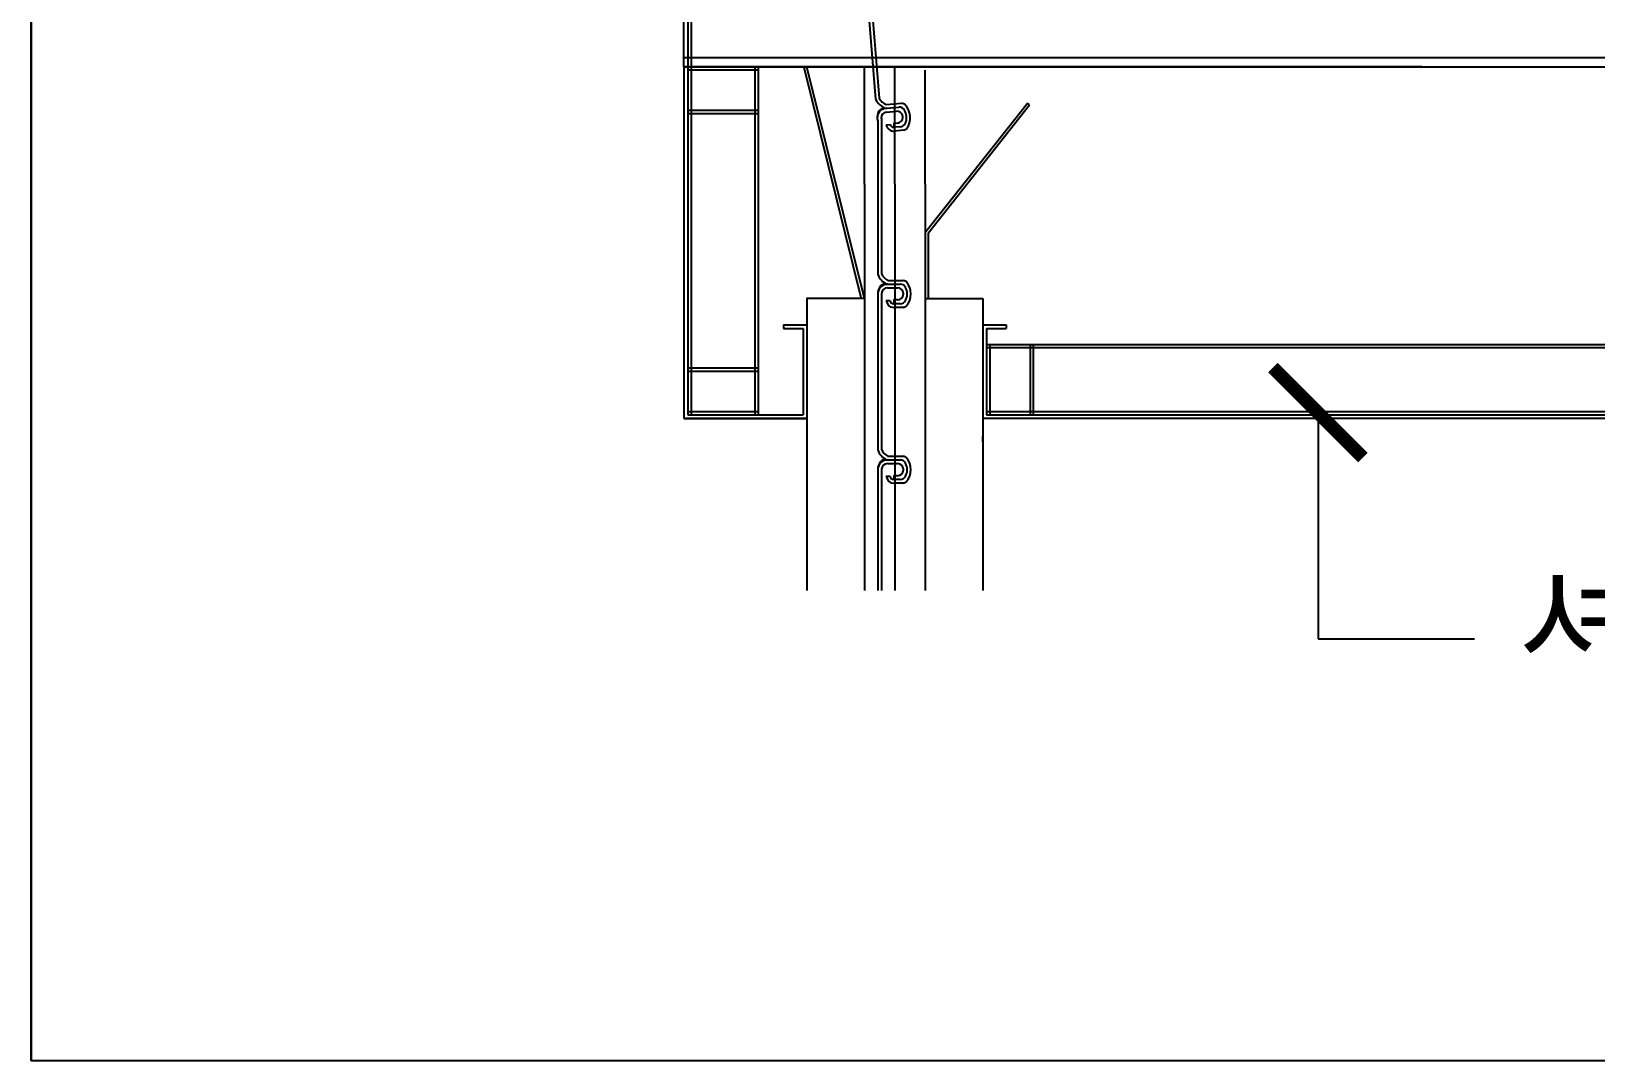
# Model space of a CAD drawing. Extents: x 4650 to 80882, y 2100 to 57300.
# Drawn here: x 4650 to 8997, y 2100 to 4959 of the extents above; entities that cross this region are included whole.
import ezdxf

# ---------------------------------------------------------------- set-up
doc = ezdxf.new("R2010")
doc.units = 0
doc.header["$LTSCALE"] = 200
doc.header["$MEASUREMENT"] = 0
doc.layers.get('0').update_dxf_attribs({"linetype": 'CONTINUOUS'})
for name, color, linetype in [('R', 1, 'CONTINUOUS'), ('SYM-LEAD', 6, 'CONTINUOUS'), ('TEX', 3, 'CONTINUOUS'), ('TEXT', 3, 'CONTINUOUS')]:
    doc.layers.add(name, color=color, linetype=linetype)
doc.styles.add('$0$스타일1', font='malgun.ttf')
doc.styles.add('스타일1', font='malgun.ttf')
doc.dimstyles.new('DIM-QD 1', dxfattribs={"dimtxt": 3, "dimasz": 1.5, "dimexe": 1, "dimexo": 0, "dimgap": 1, "dimtad": 1, "dimdec": 3, "dimdsep": 46, "dimlunit": 6, "dimtxsty": '$0$스타일1', "dimblk1": 'ARCHTICK', "dimblk2": 'ARCHTICK', "dimsah": 1, "dimcen": 0, "dimclrd": 256, "dimclre": 256, "dimclrt": 3, "dimazin": 2, "dimtfac": 1, "dimtdec": 3, "dimtix": 1, "dimtmove": 2, "dimatfit": 3, "dimldrblk": 'ARCHTICK', "dimfxl": 1, "dimtolj": 1, "dimtzin": 0, "dimarcsym": 0})

# ---------------------------------------------------------------- blocks, each defined once
blk = doc.blocks.new('_ARCHTICK')
at = {"color": 0, "linetype": 'ByBlock', "const_width": 0.15}
blk.add_lwpolyline([(-0.5, -0.5), (0.5, 0.5)], dxfattribs=at)

msp = doc.modelspace()

# ---------------------------------------------------------------- linework, layer by layer
msp.add_line((4650, 19499.99995700212), (4650, 2099.999999999884))
at = {"layer": 'R', "color": 1}
for p, q in [((6463.449039541185, 4860.269241260015), (6463.449039541185, 7724.352565461886)), ((6473.863888001069, 7704.824724610546), (6473.863888001069, 3894.292047378491)), ((6482.97688039206, 7704.824724610546), (6482.97688039206, 3894.292047378491)), ((6960.231683401391, 5197.333274677861), (6995.946938732639, 4770.687254567747)), ((6970.185661921278, 5203.273879434913), (7006.180760091171, 4773.284922582679)), ((6463.449039541185, 4886.306362392846), (10564.29561736248, 4886.306362392846)), ((6463.449039541185, 4860.269241260015), (10564.29561736248, 4860.269241260015)), ((8513.87232846208, 4860.269241260015), (6463.449039541185, 4860.269241260015)), ((6463.449039541185, 4860.269241260015), (6463.449039541185, 3883.877198924078)), ((6669.142296452075, 4851.156248870539), (6473.863888001069, 4851.156248870539)), ((6660.02930409275, 4860.269241260015), (6660.02930409275, 3894.292047378491)), ((6669.142296452075, 4860.269241260015), (6669.142296452075, 3894.292047378491)), ((6957.082108601928, 4215.272318401258), (6797.604741692543, 4858.389210285968)), ((6964.663621282205, 4217.152349375188), (6805.186254352331, 4860.269241260015)), ((6964.663621282205, 4534.805227155215), (6964.663621282205, 4860.269241260015)), ((7049.284264931455, 4534.805227155215), (7049.284264931455, 4860.269241260015)), ((7133.90490861237, 4534.805227155215), (7133.90490861237, 4851.156248870539)), ((8513.87232846208, 4860.269241260015), (7488.660684002563, 4860.269241260015)), ((8147.399848571047, 4860.269241260015), (8513.87232846208, 4860.269241260015)), ((6669.142296452075, 4739.196628007689), (6473.863888001069, 4739.196628007689)), ((7017.046228952706, 4744.571701638051), (7060.565631462261, 4748.214783959789)), ((7017.046228952706, 4744.571701638051), (7060.565631462261, 4748.214783959789)), ((7017.046228952706, 4744.571701638051), (7060.565631462261, 4748.214783959789)), ((7025.523719081655, 4755.732643111609), (7068.099777800962, 4759.296756538446)), ((7025.523719081655, 4755.732643111609), (7068.099777800962, 4759.296756538446)), ((7025.523719081655, 4755.732643111609), (7068.099777800962, 4759.296756538446)), ((7025.523719081655, 4755.732643111609), (7068.099777800962, 4759.296756538446)), ((7025.523719081655, 4755.732643111609), (7068.099777800962, 4759.296756538446)), ((7025.523719081655, 4755.732643111609), (7068.099777800962, 4759.296756538446)), ((7025.523719081655, 4755.732643111609), (7068.099777800962, 4759.296756538446)), ((7025.523719081655, 4755.732643111609), (7068.099777800962, 4759.296756538446)), ((7025.523719081655, 4755.732643111609), (7068.099777800962, 4759.296756538446)), ((7025.535759601742, 4745.282374522882), (7060.565631462261, 4748.214783959789)), ((7025.535759601742, 4745.282374522882), (7060.565631462261, 4748.214783959789)), ((7025.535759601742, 4745.282374522882), (7060.565631462261, 4748.214783959789)), ((7025.535759601742, 4745.282374522882), (7060.565631462261, 4748.214783959789)), ((7025.535759601742, 4745.282374522882), (7060.565631462261, 4748.214783959789)), ((7025.535759601742, 4745.282374522882), (7060.565631462261, 4748.214783959789)), ((7076.109704442322, 4756.499334370834), (7068.099777800962, 4759.296756538446)), ((7076.109704442322, 4756.499334370834), (7068.099777800962, 4759.296756538446)), ((7076.109704442322, 4756.499334370834), (7068.099777800962, 4759.296756538446)), ((7076.109704442322, 4756.499334370834), (7068.099777800962, 4759.296756538446)), ((7076.109704442322, 4756.499334370834), (7068.099777800962, 4759.296756538446)), ((7076.109704442322, 4756.499334370834), (7068.099777800962, 4759.296756538446)), ((7076.109704442322, 4756.499334370834), (7068.099777800962, 4759.296756538446)), ((7076.109704442322, 4756.499334370834), (7068.099777800962, 4759.296756538446)), ((7076.109704442322, 4756.499334370834), (7068.099777800962, 4759.296756538446)), ((7135.593238221481, 4403.392820882145), (7417.649262052029, 4759.450452321675)), ((7141.716044962406, 4398.542554041604), (7423.772068811581, 4754.600185480784)), ((7423.772068811581, 4754.600185480784), (7417.649262052029, 4759.450452321675)), ((6669.142296452075, 4730.083635617979), (6473.863888001069, 4730.083635617979)), ((7000.437638182193, 4717.348190910881), (7000.956947751343, 4710.838867791579)), ((7000.437638182193, 4717.348190910881), (7000.956947751343, 4710.838867791579)), ((7000.437638182193, 4717.348190910881), (7000.956947751343, 4710.838867791579)), ((7000.437638182193, 4717.348190910881), (7000.956947751343, 4710.838867791579)), ((7000.437638182193, 4717.348190910881), (7000.956947751343, 4710.838867791579)), ((7000.437638182193, 4717.348190910881), (7000.956947751343, 4710.838867791579)), ((7001.970706522465, 4712.849155491567), (7001.970706522465, 4284.710853145225)), ((7001.970706522465, 4712.849155491567), (7001.970706522465, 4284.710853145225)), ((7012.385554982349, 4717.938694271259), (7012.385554982349, 4286.445762573392)), ((7012.385554982349, 4717.938694271259), (7012.385554982349, 4286.445762573392)), ((7025.520247772336, 4699.712709484738), (7035.95003426075, 4700.585804441362)), ((7025.520247772336, 4699.712709484738), (7035.95003426075, 4700.585804441362)), ((7025.520247772336, 4699.712709484738), (7035.95003426075, 4700.585804441362)), ((7025.520247772336, 4699.712709484738), (7035.95003426075, 4700.585804441362)), ((7025.520247772336, 4699.712709484738), (7035.95003426075, 4700.585804441362)), ((7025.520247772336, 4699.712709484738), (7035.95003426075, 4700.585804441362)), ((7025.520247772336, 4699.712709484738), (7035.95003426075, 4700.585804441362)), ((7025.520247772336, 4699.712709484738), (7035.95003426075, 4700.585804441362)), ((7025.520247772336, 4699.712709484738), (7035.95003426075, 4700.585804441362)), ((7025.737306872383, 4734.847969848779), (7053.612164812163, 4737.181421048823)), ((7025.737306872383, 4734.847969848779), (7053.612164812163, 4737.181421048823)), ((7025.737306872383, 4734.847969848779), (7053.612164812163, 4737.181421048823)), ((7025.737306872383, 4734.847969848779), (7053.612164812163, 4737.181421048823)), ((7025.737306872383, 4734.847969848779), (7053.612164812163, 4737.181421048823)), ((7025.737306872383, 4734.847969848779), (7053.612164812163, 4737.181421048823)), ((7025.737306872383, 4734.847969848779), (7053.612164812163, 4737.181421048823)), ((7025.737306872383, 4734.847969848779), (7053.612164812163, 4737.181421048823)), ((7025.737306872383, 4734.847969848779), (7053.612164812163, 4737.181421048823)), ((7056.483462071046, 4703.767070045695), (7046.045478852466, 4702.827968455851)), ((7056.483462071046, 4703.767070045695), (7046.045478852466, 4702.827968455851)), ((7056.483462071046, 4703.767070045695), (7046.045478852466, 4702.827968455851)), ((7056.483462071046, 4703.767070045695), (7046.045478852466, 4702.827968455851)), ((7056.483462071046, 4703.767070045695), (7046.045478852466, 4702.827968455851)), ((7056.483462071046, 4703.767070045695), (7046.045478852466, 4702.827968455851)), ((7056.483462071046, 4703.767070045695), (7046.045478852466, 4702.827968455851)), ((7056.483462071046, 4703.767070045695), (7046.045478852466, 4702.827968455851)), ((7056.483462071046, 4703.767070045695), (7046.045478852466, 4702.827968455851)), ((7046.045478852466, 4702.827968455851), (7046.903424412012, 4692.579152947757)), ((7046.045478852466, 4702.827968455851), (7046.903424412012, 4692.579152947757)), ((7046.045478852466, 4702.827968455851), (7046.903424412012, 4692.579152947757)), ((7046.045478852466, 4702.827968455851), (7046.903424412012, 4692.579152947757)), ((7046.045478852466, 4702.827968455851), (7046.903424412012, 4692.579152947757)), ((7046.045478852466, 4702.827968455851), (7046.903424412012, 4692.579152947757)), ((7046.045478852466, 4702.827968455851), (7046.903424412012, 4692.579152947757)), ((7046.045478852466, 4702.827968455851), (7046.903424412012, 4692.579152947757)), ((7046.045478852466, 4702.827968455851), (7046.903424412012, 4692.579152947757)), ((7056.409852102399, 4703.760908034863), (7056.483462071046, 4703.767070045695)), ((7056.409852102399, 4703.760908034863), (7056.483462071046, 4703.767070045695)), ((7056.409852102399, 4703.760908034863), (7056.483462071046, 4703.767070045695)), ((7056.409852102399, 4703.760908034863), (7056.483462071046, 4703.767070045695)), ((7056.409852102399, 4703.760908034863), (7056.483462071046, 4703.767070045695)), ((7056.409852102399, 4703.760908034863), (7056.483462071046, 4703.767070045695)), ((7056.409852102399, 4703.760908034863), (7056.483462071046, 4703.767070045695)), ((7056.409852102399, 4703.760908034863), (7056.483462071046, 4703.767070045695)), ((7056.409852102399, 4703.760908034863), (7056.483462071046, 4703.767070045695)), ((7046.903424412012, 4692.579152947757), (7045.80974791199, 4692.487599450047)), ((7046.903424412012, 4692.579152947757), (7045.80974791199, 4692.487599450047)), ((7046.903424412012, 4692.579152947757), (7045.80974791199, 4692.487599450047)), ((7046.903424412012, 4692.579152947757), (7045.80974791199, 4692.487599450047)), ((7046.903424412012, 4692.579152947757), (7045.80974791199, 4692.487599450047)), ((7046.903424412012, 4692.579152947757), (7045.80974791199, 4692.487599450047)), ((7046.903424412012, 4692.579152947757), (7045.80974791199, 4692.487599450047)), ((7046.903424412012, 4692.579152947757), (7045.80974791199, 4692.487599450047)), ((7046.903424412012, 4692.579152947757), (7045.80974791199, 4692.487599450047)), ((7065.100930031389, 4694.037176245707), (7046.973720341921, 4692.519717064919)), ((7065.100930031389, 4694.037176245707), (7046.973720341921, 4692.519717064919)), ((7065.100930031389, 4694.037176245707), (7046.973720341921, 4692.519717064919)), ((7065.100930031389, 4694.037176245707), (7046.973720341921, 4692.519717064919)), ((7065.100930031389, 4694.037176245707), (7046.973720341921, 4692.519717064919)), ((7065.100930031389, 4694.037176245707), (7046.973720341921, 4692.519717064919)), ((7065.100930031389, 4694.037176245707), (7046.973720341921, 4692.519717064919)), ((7065.100930031389, 4694.037176245707), (7046.973720341921, 4692.519717064919)), ((7065.100930031389, 4694.037176245707), (7046.973720341921, 4692.519717064919)), ((7074.372687652707, 4684.362054124475), (7047.842525981367, 4682.141169707756)), ((7074.372687652707, 4684.362054124475), (7047.842525981367, 4682.141169707756)), ((7074.372687652707, 4684.362054124475), (7047.842525981367, 4682.141169707756)), ((7074.372687652707, 4684.362054124475), (7047.842525981367, 4682.141169707756)), ((7074.372687652707, 4684.362054124475), (7047.842525981367, 4682.141169707756)), ((7074.372687652707, 4684.362054124475), (7047.842525981367, 4682.141169707756)), ((7074.372687652707, 4684.362054124475), (7047.842525981367, 4682.141169707756)), ((7074.372687652707, 4684.362054124475), (7047.842525981367, 4682.141169707756)), ((7074.372687652707, 4684.362054124475), (7047.842525981367, 4682.141169707756)), ((7074.372687652707, 4684.362054124475), (7081.806039482355, 4688.45225909166)), ((7074.372687652707, 4684.362054124475), (7081.806039482355, 4688.45225909166)), ((7074.372687652707, 4684.362054124475), (7081.806039482355, 4688.45225909166)), ((7074.372687652707, 4684.362054124475), (7081.806039482355, 4688.45225909166)), ((7074.372687652707, 4684.362054124475), (7081.806039482355, 4688.45225909166)), ((7074.372687652707, 4684.362054124475), (7081.806039482355, 4688.45225909166)), ((7074.372687652707, 4684.362054124475), (7081.806039482355, 4688.45225909166)), ((7074.372687652707, 4684.362054124475), (7081.806039482355, 4688.45225909166)), ((7074.372687652707, 4684.362054124475), (7081.806039482355, 4688.45225909166)), ((6964.663621282205, 4534.805227155215), (6964.663621282205, 3405.994189577992)), ((7049.284264931455, 4534.805227155215), (7049.284264931455, 3405.994189577992)), ((7133.90490861237, 4534.805227155215), (7133.90490861237, 3405.994189577992)), ((7141.716044962406, 4398.542554041604), (7141.716044962406, 4217.152349375188)), ((7030.196884382516, 4267.341074075666), (7072.921861581504, 4267.341074075666)), ((7030.196884382516, 4267.341074075666), (7072.921861581504, 4267.341074075666)), ((7030.196884382516, 4267.341074075666), (7072.921861581504, 4267.341074075666)), ((7030.196884382516, 4267.341074075666), (7072.921861581504, 4267.341074075666)), ((7030.196884382516, 4267.341074075666), (7072.921861581504, 4267.341074075666)), ((7030.196884382516, 4267.341074075666), (7072.921861581504, 4267.341074075666)), ((7030.196884382516, 4267.341074075666), (7072.921861581504, 4267.341074075666)), ((7030.196884382516, 4267.341074075666), (7072.921861581504, 4267.341074075666)), ((7030.196884382516, 4267.341074075666), (7072.921861581504, 4267.341074075666)), ((7080.670508841053, 4263.885215068003), (7072.921861581504, 4267.341074075666)), ((7080.670508841053, 4263.885215068003), (7072.921861581504, 4267.341074075666)), ((7080.670508841053, 4263.885215068003), (7072.921861581504, 4267.341074075666)), ((7080.670508841053, 4263.885215068003), (7072.921861581504, 4267.341074075666)), ((7080.670508841053, 4263.885215068003), (7072.921861581504, 4267.341074075666)), ((7080.670508841053, 4263.885215068003), (7072.921861581504, 4267.341074075666)), ((7080.670508841053, 4263.885215068003), (7072.921861581504, 4267.341074075666)), ((7080.670508841053, 4263.885215068003), (7072.921861581504, 4267.341074075666)), ((7080.670508841053, 4263.885215068003), (7072.921861581504, 4267.341074075666)), ((6805.186254352331, 4217.152349375188), (6805.186254352331, 4209.341213043663)), ((6805.186254352331, 4217.087256572908), (6805.186254352331, 4014.062804565881)), ((6964.663621282205, 4217.152349375188), (6805.251347171143, 4217.152349375188)), ((7001.996214112267, 4231.183089852915), (7001.970706522465, 4224.653134323657)), ((7001.996214112267, 4231.183089852915), (7001.970706522465, 4224.653134323657)), ((7001.996214112267, 4231.183089852915), (7001.970706522465, 4224.653134323657)), ((7001.996214112267, 4231.183089852915), (7001.970706522465, 4224.653134323657)), ((7001.996214112267, 4231.183089852915), (7001.970706522465, 4224.653134323657)), ((7001.996214112267, 4231.183089852915), (7001.970706522465, 4224.653134323657)), ((7001.970706522465, 4224.653134323657), (7001.970706522465, 3796.514831977198)), ((7012.385554982349, 4229.742673102883), (7012.385554982349, 3798.249741398031)), ((7020.817897981033, 4256.92622562102), (7064.489518580958, 4256.92622562102)), ((7020.817897981033, 4256.92622562102), (7064.489518580958, 4256.92622562102)), ((7020.817897981033, 4256.92622562102), (7064.489518580958, 4256.92622562102)), ((7028.667530292645, 4246.511377173709), (7056.639886282384, 4246.511377173709)), ((7028.667530292645, 4246.511377173709), (7056.639886282384, 4246.511377173709)), ((7028.667530292645, 4246.511377173709), (7056.639886282384, 4246.511377173709)), ((7028.667530292645, 4246.511377173709), (7056.639886282384, 4246.511377173709)), ((7028.667530292645, 4246.511377173709), (7056.639886282384, 4246.511377173709)), ((7028.667530292645, 4246.511377173709), (7056.639886282384, 4246.511377173709)), ((7028.667530292645, 4246.511377173709), (7056.639886282384, 4246.511377173709)), ((7028.667530292645, 4246.511377173709), (7056.639886282384, 4246.511377173709)), ((7028.667530292645, 4246.511377173709), (7056.639886282384, 4246.511377173709)), ((7029.33712256141, 4256.92622562102), (7064.489518580958, 4256.92622562102)), ((7029.33712256141, 4256.92622562102), (7064.489518580958, 4256.92622562102)), ((7029.33712256141, 4256.92622562102), (7064.489518580958, 4256.92622562102)), ((7029.33712256141, 4256.92622562102), (7064.489518580958, 4256.92622562102)), ((7029.33712256141, 4256.92622562102), (7064.489518580958, 4256.92622562102)), ((7029.33712256141, 4256.92622562102), (7064.489518580958, 4256.92622562102)), ((7133.90490861237, 4217.152349375188), (7141.952623322606, 4217.152349375188)), ((7141.952623322606, 4217.152349375188), (7293.382275551558, 4217.152349375188)), ((7293.382275551558, 4217.152349375188), (7293.382275551558, 3405.994189577992)), ((7293.382275551558, 4217.152349375188), (7293.382275551558, 3405.994189577992)), ((7025.520247772336, 4211.516688316595), (7035.986514572054, 4211.516688316595)), ((7025.520247772336, 4211.516688316595), (7035.986514572054, 4211.516688316595)), ((7025.520247772336, 4211.516688316595), (7035.986514572054, 4211.516688316595)), ((7025.520247772336, 4211.516688316595), (7035.986514572054, 4211.516688316595)), ((7025.520247772336, 4211.516688316595), (7035.986514572054, 4211.516688316595)), ((7025.520247772336, 4211.516688316595), (7035.986514572054, 4211.516688316595)), ((7025.520247772336, 4211.516688316595), (7035.986514572054, 4211.516688316595)), ((7025.520247772336, 4211.516688316595), (7035.986514572054, 4211.516688316595)), ((7025.520247772336, 4211.516688316595), (7035.986514572054, 4211.516688316595)), ((7046.23381242156, 4202.624213387258), (7045.136310601607, 4202.624213387258)), ((7046.23381242156, 4202.624213387258), (7045.136310601607, 4202.624213387258)), ((7046.23381242156, 4202.624213387258), (7045.136310601607, 4202.624213387258)), ((7046.23381242156, 4202.624213387258), (7045.136310601607, 4202.624213387258)), ((7046.23381242156, 4202.624213387258), (7045.136310601607, 4202.624213387258)), ((7046.23381242156, 4202.624213387258), (7045.136310601607, 4202.624213387258)), ((7046.23381242156, 4202.624213387258), (7045.136310601607, 4202.624213387258)), ((7046.23381242156, 4202.624213387258), (7045.136310601607, 4202.624213387258)), ((7046.23381242156, 4202.624213387258), (7045.136310601607, 4202.624213387258)), ((7056.713753711432, 4212.97396903974), (7046.23381242156, 4212.908876237227)), ((7056.713753711432, 4212.97396903974), (7046.23381242156, 4212.908876237227)), ((7056.713753711432, 4212.97396903974), (7046.23381242156, 4212.908876237227)), ((7056.713753711432, 4212.97396903974), (7046.23381242156, 4212.908876237227)), ((7056.713753711432, 4212.97396903974), (7046.23381242156, 4212.908876237227)), ((7056.713753711432, 4212.97396903974), (7046.23381242156, 4212.908876237227)), ((7056.713753711432, 4212.97396903974), (7046.23381242156, 4212.908876237227)), ((7056.713753711432, 4212.97396903974), (7046.23381242156, 4212.908876237227)), ((7056.713753711432, 4212.97396903974), (7046.23381242156, 4212.908876237227)), ((7046.23381242156, 4212.908876237227), (7046.23381242156, 4202.624213387258)), ((7046.23381242156, 4212.908876237227), (7046.23381242156, 4202.624213387258)), ((7046.23381242156, 4212.908876237227), (7046.23381242156, 4202.624213387258)), ((7046.23381242156, 4212.908876237227), (7046.23381242156, 4202.624213387258)), ((7046.23381242156, 4212.908876237227), (7046.23381242156, 4202.624213387258)), ((7046.23381242156, 4212.908876237227), (7046.23381242156, 4202.624213387258)), ((7046.23381242156, 4212.908876237227), (7046.23381242156, 4202.624213387258)), ((7046.23381242156, 4212.908876237227), (7046.23381242156, 4202.624213387258)), ((7046.23381242156, 4212.908876237227), (7046.23381242156, 4202.624213387258)), ((7064.489518580958, 4202.559120592428), (7046.298905251548, 4202.559120592428)), ((7064.489518580958, 4202.559120592428), (7046.298905251548, 4202.559120592428)), ((7064.489518580958, 4202.559120592428), (7046.298905251548, 4202.559120592428)), ((7064.489518580958, 4202.559120592428), (7046.298905251548, 4202.559120592428)), ((7064.489518580958, 4202.559120592428), (7046.298905251548, 4202.559120592428)), ((7064.489518580958, 4202.559120592428), (7046.298905251548, 4202.559120592428)), ((7064.489518580958, 4202.559120592428), (7046.298905251548, 4202.559120592428)), ((7064.489518580958, 4202.559120592428), (7046.298905251548, 4202.559120592428)), ((7064.489518580958, 4202.559120592428), (7046.298905251548, 4202.559120592428)), ((7072.921861581504, 4192.144272137666), (7046.298905251548, 4192.144272137666)), ((7072.921861581504, 4192.144272137666), (7046.298905251548, 4192.144272137666)), ((7072.921861581504, 4192.144272137666), (7046.298905251548, 4192.144272137666)), ((7072.921861581504, 4192.144272137666), (7046.298905251548, 4192.144272137666)), ((7072.921861581504, 4192.144272137666), (7046.298905251548, 4192.144272137666)), ((7072.921861581504, 4192.144272137666), (7046.298905251548, 4192.144272137666)), ((7072.921861581504, 4192.144272137666), (7046.298905251548, 4192.144272137666)), ((7072.921861581504, 4192.144272137666), (7046.298905251548, 4192.144272137666)), ((7072.921861581504, 4192.144272137666), (7046.298905251548, 4192.144272137666)), ((7056.639886282384, 4212.97396903974), (7056.713753711432, 4212.97396903974)), ((7056.639886282384, 4212.97396903974), (7056.713753711432, 4212.97396903974)), ((7056.639886282384, 4212.97396903974), (7056.713753711432, 4212.97396903974)), ((7056.639886282384, 4212.97396903974), (7056.713753711432, 4212.97396903974)), ((7056.639886282384, 4212.97396903974), (7056.713753711432, 4212.97396903974)), ((7056.639886282384, 4212.97396903974), (7056.713753711432, 4212.97396903974)), ((7056.639886282384, 4212.97396903974), (7056.713753711432, 4212.97396903974)), ((7056.639886282384, 4212.97396903974), (7056.713753711432, 4212.97396903974)), ((7056.639886282384, 4212.97396903974), (7056.713753711432, 4212.97396903974)), ((7072.921861581504, 4192.144272137666), (7080.670508841053, 4195.600131145213)), ((7072.921861581504, 4192.144272137666), (7080.670508841053, 4195.600131145213)), ((7072.921861581504, 4192.144272137666), (7080.670508841053, 4195.600131145213)), ((7072.921861581504, 4192.144272137666), (7080.670508841053, 4195.600131145213)), ((7072.921861581504, 4192.144272137666), (7080.670508841053, 4195.600131145213)), ((7072.921861581504, 4192.144272137666), (7080.670508841053, 4195.600131145213)), ((7072.921861581504, 4192.144272137666), (7080.670508841053, 4195.600131145213)), ((7072.921861581504, 4192.144272137666), (7080.670508841053, 4195.600131145213)), ((7072.921861581504, 4192.144272137666), (7080.670508841053, 4195.600131145213)), ((6740.093451552093, 4144.248410215252), (6805.186254352331, 4144.248410215252)), ((6740.093451552093, 4144.248410215252), (6740.093451552093, 4133.833561768057)), ((6740.093451552093, 4133.833561768057), (6794.771405922249, 4133.833561768057)), ((6794.771405922249, 4133.833561768057), (6794.771405922249, 4014.062804565881)), ((7293.382275551558, 4144.248410215252), (7358.475078372285, 4144.248410215252)), ((7303.797124002129, 4133.833561768057), (7358.475078372285, 4133.833561768057)), ((7303.797124002129, 4133.833561768057), (7303.797124002129, 3894.292047378491)), ((7358.475078372285, 4144.248410215252), (7358.475078372285, 4133.833561768057)), ((7303.797124002129, 4089.570455841254), (10564.29561736248, 4089.570455841254)), ((7312.91011637263, 4089.570455841254), (7312.91011637263, 3894.292047378491)), ((7424.869737241417, 4089.570455841254), (7424.869737241417, 3894.292047378491)), ((7433.982729632407, 4089.570455841254), (7433.982729632407, 3894.292047378491)), ((7303.797124002129, 4080.457463451894), (10564.29561736248, 4080.457463451894)), ((6473.863888001069, 4024.477653020527), (6669.142296452075, 4024.477653020527)), ((6473.863888001069, 4015.3646606236), (6669.142296452075, 4015.3646606236)), ((6794.771405922249, 4014.062804565881), (6794.771405922249, 3894.292047378491)), ((6805.186254352331, 4014.062804565881), (6805.186254352331, 3405.994189577992)), ((6805.186254352331, 3883.877198924078), (6463.449039541185, 3883.877198924078)), ((6463.449039541185, 3883.877198924078), (6805.186254352331, 3883.877198924078)), ((6473.863888001069, 3903.405039768084), (6669.142296452075, 3903.405039768084)), ((6473.863888001069, 3894.292047378491), (6794.771405922249, 3894.292047378491)), ((10564.29561736248, 3883.877198924078), (7293.382275551558, 3883.877198924078)), ((7303.797124002129, 3903.405039768084), (10154.50013037212, 3903.405039768084)), ((7303.797124002129, 3894.292047378491), (10564.29561736248, 3894.292047378491)), ((7293.382275551558, 3834.406668781303), (7293.382275551558, 3826.660625244491)), ((7293.382275551558, 3818.784396103001), (7293.382275551558, 3834.406668781303)), ((7293.382275551558, 3818.784396103001), (7293.382275551558, 3834.406668781303)), ((7293.447368342429, 3818.784396103001), (7293.382275551558, 3826.660625244491)), ((7001.996214112267, 3742.987068684888), (7001.970706522465, 3736.457113148062)), ((7001.996214112267, 3742.987068684888), (7001.970706522465, 3736.457113148062)), ((7012.385554982349, 3741.54665194219), (7012.385554982349, 3405.994189577992)), ((7020.817897981033, 3768.730204452993), (7064.489518580958, 3768.730204452993)), ((7028.667530292645, 3758.315355998464), (7056.639886282384, 3758.315355998464)), ((7028.667530292645, 3758.315355998464), (7056.639886282384, 3758.315355998464)), ((7028.667530292645, 3758.315355998464), (7056.639886282384, 3758.315355998464)), ((7029.33712256141, 3768.730204452993), (7064.489518580958, 3768.730204452993)), ((7029.33712256141, 3768.730204452993), (7064.489518580958, 3768.730204452993)), ((7030.196884382516, 3779.145052907756), (7072.921861581504, 3779.145052907756)), ((7030.196884382516, 3779.145052907756), (7072.921861581504, 3779.145052907756)), ((7030.196884382516, 3779.145052907756), (7072.921861581504, 3779.145052907756)), ((7080.670508841053, 3775.689193900093), (7072.921861581504, 3779.145052907756)), ((7080.670508841053, 3775.689193900093), (7072.921861581504, 3779.145052907756)), ((7080.670508841053, 3775.689193900093), (7072.921861581504, 3779.145052907756)), ((7001.970706522465, 3736.457113148062), (7001.970706522465, 3405.994189577992)), ((7025.520247772336, 3723.320667148684), (7035.986514572054, 3723.320667148684)), ((7025.520247772336, 3723.320667148684), (7035.986514572054, 3723.320667148684)), ((7025.520247772336, 3723.320667148684), (7035.986514572054, 3723.320667148684)), ((7046.23381242156, 3714.428192219115), (7045.136310601607, 3714.428192219115)), ((7046.23381242156, 3714.428192219115), (7045.136310601607, 3714.428192219115)), ((7046.23381242156, 3714.428192219115), (7045.136310601607, 3714.428192219115)), ((7056.713753711432, 3724.777947864146), (7046.23381242156, 3724.712855069316)), ((7056.713753711432, 3724.777947864146), (7046.23381242156, 3724.712855069316)), ((7056.713753711432, 3724.777947864146), (7046.23381242156, 3724.712855069316)), ((7046.23381242156, 3724.712855069316), (7046.23381242156, 3714.428192219115)), ((7046.23381242156, 3724.712855069316), (7046.23381242156, 3714.428192219115)), ((7046.23381242156, 3724.712855069316), (7046.23381242156, 3714.428192219115)), ((7064.489518580958, 3714.363099416951), (7046.298905251548, 3714.363099416951)), ((7064.489518580958, 3714.363099416951), (7046.298905251548, 3714.363099416951)), ((7064.489518580958, 3714.363099416951), (7046.298905251548, 3714.363099416951)), ((7072.921861581504, 3703.948250969755), (7046.298905251548, 3703.948250969755)), ((7072.921861581504, 3703.948250969755), (7046.298905251548, 3703.948250969755)), ((7072.921861581504, 3703.948250969755), (7046.298905251548, 3703.948250969755)), ((7056.639886282384, 3724.777947864146), (7056.713753711432, 3724.777947864146)), ((7056.639886282384, 3724.777947864146), (7056.713753711432, 3724.777947864146)), ((7056.639886282384, 3724.777947864146), (7056.713753711432, 3724.777947864146)), ((7072.921861581504, 3703.948250969755), (7080.670508841053, 3707.404109970084)), ((7072.921861581504, 3703.948250969755), (7080.670508841053, 3707.404109970084)), ((7072.921861581504, 3703.948250969755), (7080.670508841053, 3707.404109970084))]:
    msp.add_line(p, q, dxfattribs=at)
for centre, radius, start, end in [((7036.824433363974, 4787.620555032743), 44.24597421346054, 202.50154059807, 253.5756291032723), ((7036.824433363974, 4787.620555032743), 44.24597421346054, 202.50154059807, 253.5756291032723), ((7036.824433363974, 4787.620555032743), 44.24597421346054, 202.50154059807, 253.5756291032723), ((7036.824433363974, 4787.620555032743), 44.24597421346054, 202.50154059807, 253.5756291032723), ((7036.824433363974, 4787.620555032743), 44.24597421346054, 202.50154059807, 253.5756291032723), ((7036.824433363974, 4787.620555032743), 44.24597421346054, 202.50154059807, 253.5756291032723), ((7027.09481568262, 4718.631489622872), 26.68804915728157, 94.78516921133068, 182.7561386638322), ((7027.09481568262, 4718.631489622872), 26.68804915728157, 94.78516921133068, 182.7561386638322), ((7027.09481568262, 4718.631489622872), 26.68804915728157, 94.78516921133068, 182.7561386638322), ((7027.09481568262, 4718.631489622872), 26.68804915728157, 94.78516921133068, 182.7561386638322), ((7027.09481568262, 4718.631489622872), 26.68804915728157, 94.78516921133068, 182.7561386638322), ((7027.09481568262, 4718.631489622872), 26.68804915728157, 94.78516921133068, 182.7561386638322), ((7018.40373776108, 4728.355221404461), 16.27320070565949, 94.78516921133068, 158.2359757705601), ((7018.40373776108, 4728.355221404461), 16.27320070565949, 94.78516921133068, 158.2359757705601), ((7018.40373776108, 4728.355221404461), 16.27320070565949, 94.78516921133068, 158.2359757705601), ((7036.824433363974, 4787.620555032743), 33.83112576183845, 205.0709938694798, 250.4862507352573), ((7036.824433363974, 4787.620555032743), 33.83112576183845, 205.0709938694798, 250.4862507352573), ((7036.824433363974, 4787.620555032743), 33.83112576183845, 205.0709938694798, 250.4862507352573), ((7036.824433363974, 4787.620555032743), 33.83112576183845, 205.0709938694798, 250.4862507352573), ((7036.824433363974, 4787.620555032743), 33.83112576183845, 205.0709938694798, 250.4862507352573), ((7036.824433363974, 4787.620555032743), 33.83112576183845, 205.0709938694798, 250.4862507352573), ((7061.923140272498, 4731.998303726432), 16.27320070565949, 31.33436267037761, 94.78516921133068), ((7061.923140272498, 4731.998303726432), 16.27320070565949, 31.33436267037761, 94.78516921133068), ((7061.923140272498, 4731.998303726432), 16.27320070565949, 31.33436267037761, 94.78516921133068), ((7061.923140272498, 4731.998303726432), 16.27320070565949, 31.33436267037761, 94.78516921133068), ((7061.923140272498, 4731.998303726432), 16.27320070565949, 31.33436267037761, 94.78516921133068), ((7061.923140272498, 4731.998303726432), 16.27320070565949, 31.33436267037761, 94.78516921133068), ((7061.923140272498, 4731.998303726432), 16.27320070565949, 31.33436267037761, 94.78516921133068), ((7061.923140272498, 4731.998303726432), 16.27320070565949, 31.33436267037761, 94.78516921133068), ((7061.923140272498, 4731.998303726432), 16.27320070565949, 31.33436267037761, 94.78516921133068), ((7041.073579471558, 4719.304438942112), 40.68300176414873, 338.2359757705601, 31.33436267037761), ((7041.073579471558, 4719.304438942112), 40.68300176414873, 338.2359757705601, 31.33436267037761), ((7041.073579471558, 4719.304438942112), 40.68300176414873, 338.2359757705601, 31.33436267037761), ((7041.073579471558, 4719.304438942112), 40.68300176414873, 338.2359757705601, 31.33436267037761), ((7041.073579471558, 4719.304438942112), 40.68300176414873, 338.2359757705601, 31.33436267037761), ((7041.073579471558, 4719.304438942112), 40.68300176414873, 338.2359757705601, 31.33436267037761), ((7041.073579471558, 4719.304438942112), 40.68300176414873, 338.2359757705601, 31.33436267037761), ((7041.073579471558, 4719.304438942112), 40.68300176414873, 338.2359757705601, 31.33436267037761), ((7041.073579471558, 4719.304438942112), 40.68300176414873, 338.2359757705601, 31.33436267037761), ((7041.073579471558, 4719.304438942112), 51.09785021577082, 322.8584474348379, 46.71189096625039), ((7041.073579471558, 4719.304438942112), 51.09785021577082, 322.8584474348379, 46.71189096625039), ((7041.073579471558, 4719.304438942112), 51.09785021577082, 322.8584474348379, 46.71189096625039), ((7041.073579471558, 4719.304438942112), 51.09785021577082, 322.8584474348379, 46.71189096625039), ((7041.073579471558, 4719.304438942112), 51.09785021577082, 322.8584474348379, 46.71189096625039), ((7041.073579471558, 4719.304438942112), 51.09785021577082, 322.8584474348379, 46.71189096625039), ((7041.073579471558, 4719.304438942112), 51.09785021577082, 322.8584474348379, 46.71189096625039), ((7041.073579471558, 4719.304438942112), 51.09785021577082, 322.8584474348379, 46.71189096625039), ((7041.073579471558, 4719.304438942112), 51.09785021577082, 322.8584474348379, 46.71189096625039), ((7041.073579471558, 4719.304438942112), 40.68300176414873, 158.2359757705601, 184.7851692085486), ((7041.073579471558, 4719.304438942112), 40.68300176414873, 158.2359757705601, 184.7851692085486), ((7041.073579471558, 4719.304438942112), 40.68300176414873, 158.2359757705601, 184.7851692085486), ((7027.09481568262, 4718.631489622872), 16.27320070565949, 94.78516921133068, 182.7561386638322), ((7027.09481568262, 4718.631489622872), 16.27320070565949, 94.78516921133068, 182.7561386638322), ((7027.09481568262, 4718.631489622872), 16.27320070565949, 94.78516921133068, 182.7561386638322), ((7027.09481568262, 4718.631489622872), 16.27320070565949, 94.78516921133068, 182.7561386638322), ((7027.09481568262, 4718.631489622872), 16.27320070565949, 94.78516921133068, 182.7561386638322), ((7027.09481568262, 4718.631489622872), 16.27320070565949, 94.78516921133068, 182.7561386638322), ((7027.09481568262, 4718.631489622872), 16.27320070565949, 94.78516921133068, 182.7561386638322), ((7027.09481568262, 4718.631489622872), 16.27320070565949, 94.78516921133068, 182.7561386638322), ((7027.09481568262, 4718.631489622872), 16.27320070565949, 94.78516921133068, 182.7561386638322), ((7041.073579471558, 4719.304438942112), 30.26815331252667, 182.7561386638322, 184.7851692085486), ((7041.073579471558, 4719.304438942112), 30.26815331252667, 182.7561386638322, 184.7851692085486), ((7041.073579471558, 4719.304438942112), 30.26815331252667, 182.7561386638322, 184.7851692085486), ((7041.073579471558, 4719.304438942112), 30.26815331252667, 182.7561386638322, 184.7851692085486), ((7041.073579471558, 4719.304438942112), 30.26815331252667, 182.7561386638322, 184.7851692085486), ((7041.073579471558, 4719.304438942112), 30.26815331252667, 182.7561386638322, 184.7851692085486), ((7041.073579471558, 4719.304438942112), 30.26815331252667, 182.7561386638322, 184.7851692085486), ((7041.073579471558, 4719.304438942112), 30.26815331252667, 182.7561386638322, 184.7851692085486), ((7041.073579471558, 4719.304438942112), 30.26815331252667, 182.7561386638322, 184.7851692085486), ((7046.104914732277, 4702.898264407413), 20.82969690324416, 188.7969557902012, 274.7851692113307), ((7046.104914732277, 4702.898264407413), 20.82969690324416, 188.7969557902012, 274.7851692113307), ((7046.104914732277, 4702.898264407413), 20.82969690324416, 188.7969557902012, 274.7851692113307), ((7046.104914732277, 4702.898264407413), 20.82969690324416, 188.7969557902012, 274.7851692113307), ((7046.104914732277, 4702.898264407413), 20.82969690324416, 188.7969557902012, 274.7851692113307), ((7046.104914732277, 4702.898264407413), 20.82969690324416, 188.7969557902012, 274.7851692113307), ((7046.104914732277, 4702.898264407413), 20.82969690324416, 188.7969557902012, 274.7851692113307), ((7046.104914732277, 4702.898264407413), 20.82969690324416, 188.7969557902012, 274.7851692113307), ((7046.104914732277, 4702.898264407413), 20.82969690324416, 188.7969557902012, 274.7851692113307), ((7046.104914732277, 4702.898264407413), 10.41484845162208, 192.8285813806321, 274.7851692113307), ((7046.104914732277, 4702.898264407413), 10.41484845162208, 192.8285813806321, 274.7851692113307), ((7046.104914732277, 4702.898264407413), 10.41484845162208, 192.8285813806321, 274.7851692113307), ((7046.104914732277, 4702.898264407413), 10.41484845162208, 192.8285813806321, 274.7851692113307), ((7046.104914732277, 4702.898264407413), 10.41484845162208, 192.8285813806321, 274.7851692113307), ((7046.104914732277, 4702.898264407413), 10.41484845162208, 192.8285813806321, 274.7851692113307), ((7046.104914732277, 4702.898264407413), 10.41484845162208, 192.8285813806321, 274.7851692113307), ((7046.104914732277, 4702.898264407413), 10.41484845162208, 192.8285813806321, 274.7851692113307), ((7046.104914732277, 4702.898264407413), 10.41484845162208, 192.8285813806321, 274.7851692113307), ((7046.110344752669, 4702.833398486604), 0.065092802822638, 94.78516921133068, 184.7851692085486), ((7046.110344752669, 4702.833398486604), 0.065092802822638, 94.78516921133068, 184.7851692085486), ((7046.110344752669, 4702.833398486604), 0.065092802822638, 94.78516921133068, 184.7851692085486), ((7046.110344752669, 4702.833398486604), 0.065092802822638, 94.78516921133068, 184.7851692085486), ((7046.110344752669, 4702.833398486604), 0.065092802822638, 94.78516921133068, 184.7851692085486), ((7046.110344752669, 4702.833398486604), 0.065092802822638, 94.78516921133068, 184.7851692085486), ((7046.110344752669, 4702.833398486604), 0.065092802822638, 94.78516921133068, 184.7851692085486), ((7046.110344752669, 4702.833398486604), 0.065092802822638, 94.78516921133068, 184.7851692085486), ((7046.110344752669, 4702.833398486604), 0.065092802822638, 94.78516921133068, 184.7851692085486), ((7054.9696736224, 4720.964940822683), 16.27320070565949, 6.814199772139256, 94.78516921133068), ((7054.9696736224, 4720.964940822683), 16.27320070565949, 6.814199772139256, 94.78516921133068), ((7054.9696736224, 4720.964940822683), 16.27320070565949, 6.814199772139256, 94.78516921133068), ((7054.9696736224, 4720.964940822683), 16.27320070565949, 6.814199772139256, 94.78516921133068), ((7054.9696736224, 4720.964940822683), 16.27320070565949, 6.814199772139256, 94.78516921133068), ((7054.9696736224, 4720.964940822683), 16.27320070565949, 6.814199772139256, 94.78516921133068), ((7054.9696736224, 4720.964940822683), 16.27320070565949, 6.814199772139256, 94.78516921133068), ((7054.9696736224, 4720.964940822683), 16.27320070565949, 6.814199772139256, 94.78516921133068), ((7054.9696736224, 4720.964940822683), 16.27320070565949, 6.814199772139256, 94.78516921133068), ((7055.052343292162, 4719.977388260886), 16.27320070565949, 274.7851692113307, 2.756138663832183), ((7055.052343292162, 4719.977388260886), 16.27320070565949, 274.7851692113307, 2.756138663832183), ((7055.052343292162, 4719.977388260886), 16.27320070565949, 274.7851692113307, 2.756138663832183), ((7055.052343292162, 4719.977388260886), 16.27320070565949, 274.7851692113307, 2.756138663832183), ((7055.052343292162, 4719.977388260886), 16.27320070565949, 274.7851692113307, 2.756138663832183), ((7055.052343292162, 4719.977388260886), 16.27320070565949, 274.7851692113307, 2.756138663832183), ((7055.052343292162, 4719.977388260886), 16.27320070565949, 274.7851692113307, 2.756138663832183), ((7055.052343292162, 4719.977388260886), 16.27320070565949, 274.7851692113307, 2.756138663832183), ((7055.052343292162, 4719.977388260886), 16.27320070565949, 274.7851692113307, 2.756138663832183), ((7063.743421221152, 4710.253656479414), 16.27320070565949, 274.7851692113307, 338.2359757705601), ((7063.743421221152, 4710.253656479414), 16.27320070565949, 274.7851692113307, 338.2359757705601), ((7063.743421221152, 4710.253656479414), 16.27320070565949, 274.7851692113307, 338.2359757705601), ((7063.743421221152, 4710.253656479414), 16.27320070565949, 274.7851692113307, 338.2359757705601), ((7063.743421221152, 4710.253656479414), 16.27320070565949, 274.7851692113307, 338.2359757705601), ((7063.743421221152, 4710.253656479414), 16.27320070565949, 274.7851692113307, 338.2359757705601), ((7063.743421221152, 4710.253656479414), 16.27320070565949, 274.7851692113307, 338.2359757705601), ((7063.743421221152, 4710.253656479414), 16.27320070565949, 274.7851692113307, 338.2359757705601), ((7063.743421221152, 4710.253656479414), 16.27320070565949, 274.7851692113307, 338.2359757705601), ((7041.073579471558, 4719.304438942112), 30.26815331252667, 2.756138663832183, 6.814199772139256), ((7041.073579471558, 4719.304438942112), 30.26815331252667, 2.756138663832183, 6.814199772139256), ((7041.073579471558, 4719.304438942112), 30.26815331252667, 2.756138663832183, 6.814199772139256), ((7041.073579471558, 4719.304438942112), 30.26815331252667, 2.756138663832183, 6.814199772139256), ((7041.073579471558, 4719.304438942112), 30.26815331252667, 2.756138663832183, 6.814199772139256), ((7041.073579471558, 4719.304438942112), 30.26815331252667, 2.756138663832183, 6.814199772139256), ((7041.073579471558, 4719.304438942112), 30.26815331252667, 2.756138663832183, 6.814199772139256), ((7041.073579471558, 4719.304438942112), 30.26815331252667, 2.756138663832183, 6.814199772139256), ((7041.073579471558, 4719.304438942112), 30.26815331252667, 2.756138663832183, 6.814199772139256), ((7046.968290321529, 4692.584582985728), 0.065092802822638, 184.7851692085486, 274.7851692113307), ((7046.968290321529, 4692.584582985728), 0.065092802822638, 184.7851692085486, 274.7851692113307), ((7046.968290321529, 4692.584582985728), 0.065092802822638, 184.7851692085486, 274.7851692113307), ((7046.968290321529, 4692.584582985728), 0.065092802822638, 184.7851692085486, 274.7851692113307), ((7046.968290321529, 4692.584582985728), 0.065092802822638, 184.7851692085486, 274.7851692113307), ((7046.968290321529, 4692.584582985728), 0.065092802822638, 184.7851692085486, 274.7851692113307), ((7046.968290321529, 4692.584582985728), 0.065092802822638, 184.7851692085486, 274.7851692113307), ((7046.968290321529, 4692.584582985728), 0.065092802822638, 184.7851692085486, 274.7851692113307), ((7046.968290321529, 4692.584582985728), 0.065092802822638, 184.7851692085486, 274.7851692113307), ((7044.118296341971, 4298.175135744852), 44.24597421346054, 197.7163714262113, 248.7904598566809), ((7044.118296341971, 4298.175135744852), 44.24597421346054, 197.7163714262113, 248.7904598566809), ((7044.118296341971, 4298.175135744852), 44.24597421346054, 197.7163714262113, 248.7904598566809), ((7044.118296341971, 4298.175135744852), 44.24597421346054, 197.7163714262113, 248.7904598566809), ((7044.118296341971, 4298.175135744852), 44.24597421346054, 197.7163714262113, 248.7904598566809), ((7044.118296341971, 4298.175135744852), 44.24597421346054, 197.7163714262113, 248.7904598566809), ((7044.118296341971, 4298.175135744852), 33.83112576183845, 200.2858247149893, 245.7010814949201), ((7044.118296341971, 4298.175135744852), 33.83112576183845, 200.2858247149893, 245.7010814949201), ((7044.118296341971, 4298.175135744852), 33.83112576183845, 200.2858247149893, 245.7010814949201), ((7044.118296341971, 4298.175135744852), 33.83112576183845, 200.2858247149893, 245.7010814949201), ((7044.118296341971, 4298.175135744852), 33.83112576183845, 200.2858247149893, 245.7010814949201), ((7044.118296341971, 4298.175135744852), 33.83112576183845, 200.2858247149893, 245.7010814949201), ((7042.653708271682, 4229.742673102883), 51.09785021577082, 318.0732783302788, 41.92672166972123), ((7042.653708271682, 4229.742673102883), 51.09785021577082, 318.0732783302788, 41.92672166972123), ((7042.653708271682, 4229.742673102883), 51.09785021577082, 318.0732783302788, 41.92672166972123), ((7042.653708271682, 4229.742673102883), 51.09785021577082, 318.0732783302788, 41.92672166972123), ((7042.653708271682, 4229.742673102883), 51.09785021577082, 318.0732783302788, 41.92672166972123), ((7042.653708271682, 4229.742673102883), 51.09785021577082, 318.0732783302788, 41.92672166972123), ((7042.653708271682, 4229.742673102883), 51.09785021577082, 318.0732783302788, 41.92672166972123), ((7042.653708271682, 4229.742673102883), 51.09785021577082, 318.0732783302788, 41.92672166972123), ((7042.653708271682, 4229.742673102883), 51.09785021577082, 318.0732783302788, 41.92672166972123), ((6805.251347171143, 4217.087256572908), 0.065092802822638, 90, 180), ((7042.653708271682, 4229.742673102883), 40.68300176414873, 153.4508066268814, 180), ((7042.653708271682, 4229.742673102883), 40.68300176414873, 153.4508066268814, 180), ((7042.653708271682, 4229.742673102883), 40.68300176414873, 153.4508066268814, 180), ((7028.667530292645, 4230.238176466897), 26.68804915728157, 90, 177.9709694529004), ((7028.667530292645, 4230.238176466897), 26.68804915728157, 90, 177.9709694529004), ((7028.667530292645, 4230.238176466897), 26.68804915728157, 90, 177.9709694529004), ((7028.667530292645, 4230.238176466897), 26.68804915728157, 90, 177.9709694529004), ((7028.667530292645, 4230.238176466897), 26.68804915728157, 90, 177.9709694529004), ((7028.667530292645, 4230.238176466897), 26.68804915728157, 90, 177.9709694529004), ((7020.817897981033, 4240.65302492131), 16.27320070565949, 90, 153.4508066268814), ((7020.817897981033, 4240.65302492131), 16.27320070565949, 90, 153.4508066268814), ((7020.817897981033, 4240.65302492131), 16.27320070565949, 90, 153.4508066268814), ((7042.653708271682, 4229.742673102883), 30.26815331252667, 177.9709694529004, 180), ((7042.653708271682, 4229.742673102883), 30.26815331252667, 177.9709694529004, 180), ((7042.653708271682, 4229.742673102883), 30.26815331252667, 177.9709694529004, 180), ((7042.653708271682, 4229.742673102883), 30.26815331252667, 177.9709694529004, 180), ((7042.653708271682, 4229.742673102883), 30.26815331252667, 177.9709694529004, 180), ((7042.653708271682, 4229.742673102883), 30.26815331252667, 177.9709694529004, 180), ((7042.653708271682, 4229.742673102883), 30.26815331252667, 177.9709694529004, 180), ((7042.653708271682, 4229.742673102883), 30.26815331252667, 177.9709694529004, 180), ((7042.653708271682, 4229.742673102883), 30.26815331252667, 177.9709694529004, 180), ((7028.667530292645, 4230.238176466897), 16.27320070565949, 90, 177.9709694529004), ((7028.667530292645, 4230.238176466897), 16.27320070565949, 90, 177.9709694529004), ((7028.667530292645, 4230.238176466897), 16.27320070565949, 90, 177.9709694529004), ((7028.667530292645, 4230.238176466897), 16.27320070565949, 90, 177.9709694529004), ((7028.667530292645, 4230.238176466897), 16.27320070565949, 90, 177.9709694529004), ((7028.667530292645, 4230.238176466897), 16.27320070565949, 90, 177.9709694529004), ((7028.667530292645, 4230.238176466897), 16.27320070565949, 90, 177.9709694529004), ((7028.667530292645, 4230.238176466897), 16.27320070565949, 90, 177.9709694529004), ((7028.667530292645, 4230.238176466897), 16.27320070565949, 90, 177.9709694529004), ((7056.639886282384, 4230.238176466897), 16.27320070565949, 2.029030547099529, 90), ((7056.639886282384, 4230.238176466897), 16.27320070565949, 2.029030547099529, 90), ((7056.639886282384, 4230.238176466897), 16.27320070565949, 2.029030547099529, 90), ((7056.639886282384, 4230.238176466897), 16.27320070565949, 2.029030547099529, 90), ((7056.639886282384, 4230.238176466897), 16.27320070565949, 2.029030547099529, 90), ((7056.639886282384, 4230.238176466897), 16.27320070565949, 2.029030547099529, 90), ((7056.639886282384, 4230.238176466897), 16.27320070565949, 2.029030547099529, 90), ((7056.639886282384, 4230.238176466897), 16.27320070565949, 2.029030547099529, 90), ((7056.639886282384, 4230.238176466897), 16.27320070565949, 2.029030547099529, 90), ((7056.639886282384, 4229.247169746435), 16.27320070565949, 270, 357.9709694529005), ((7056.639886282384, 4229.247169746435), 16.27320070565949, 270, 357.9709694529005), ((7056.639886282384, 4229.247169746435), 16.27320070565949, 270, 357.9709694529005), ((7056.639886282384, 4229.247169746435), 16.27320070565949, 270, 357.9709694529005), ((7056.639886282384, 4229.247169746435), 16.27320070565949, 270, 357.9709694529005), ((7056.639886282384, 4229.247169746435), 16.27320070565949, 270, 357.9709694529005), ((7056.639886282384, 4229.247169746435), 16.27320070565949, 270, 357.9709694529005), ((7056.639886282384, 4229.247169746435), 16.27320070565949, 270, 357.9709694529005), ((7056.639886282384, 4229.247169746435), 16.27320070565949, 270, 357.9709694529005), ((7064.489518580958, 4240.65302492131), 16.27320070565949, 26.54919337311859, 90), ((7064.489518580958, 4240.65302492131), 16.27320070565949, 26.54919337311859, 90), ((7064.489518580958, 4240.65302492131), 16.27320070565949, 26.54919337311859, 90), ((7064.489518580958, 4240.65302492131), 16.27320070565949, 26.54919337311859, 90), ((7064.489518580958, 4240.65302492131), 16.27320070565949, 26.54919337311859, 90), ((7064.489518580958, 4240.65302492131), 16.27320070565949, 26.54919337311859, 90), ((7064.489518580958, 4240.65302492131), 16.27320070565949, 26.54919337311859, 90), ((7064.489518580958, 4240.65302492131), 16.27320070565949, 26.54919337311859, 90), ((7064.489518580958, 4240.65302492131), 16.27320070565949, 26.54919337311859, 90), ((7042.653708271682, 4229.742673102883), 30.26815331252667, 357.9709694529005, 2.029030547099529), ((7042.653708271682, 4229.742673102883), 30.26815331252667, 357.9709694529005, 2.029030547099529), ((7042.653708271682, 4229.742673102883), 30.26815331252667, 357.9709694529005, 2.029030547099529), ((7042.653708271682, 4229.742673102883), 30.26815331252667, 357.9709694529005, 2.029030547099529), ((7042.653708271682, 4229.742673102883), 30.26815331252667, 357.9709694529005, 2.029030547099529), ((7042.653708271682, 4229.742673102883), 30.26815331252667, 357.9709694529005, 2.029030547099529), ((7042.653708271682, 4229.742673102883), 30.26815331252667, 357.9709694529005, 2.029030547099529), ((7042.653708271682, 4229.742673102883), 30.26815331252667, 357.9709694529005, 2.029030547099529), ((7042.653708271682, 4229.742673102883), 30.26815331252667, 357.9709694529005, 2.029030547099529), ((7042.653708271682, 4229.742673102883), 40.68300176414873, 333.4508066268814, 26.54919337311859), ((7042.653708271682, 4229.742673102883), 40.68300176414873, 333.4508066268814, 26.54919337311859), ((7042.653708271682, 4229.742673102883), 40.68300176414873, 333.4508066268814, 26.54919337311859), ((7042.653708271682, 4229.742673102883), 40.68300176414873, 333.4508066268814, 26.54919337311859), ((7042.653708271682, 4229.742673102883), 40.68300176414873, 333.4508066268814, 26.54919337311859), ((7042.653708271682, 4229.742673102883), 40.68300176414873, 333.4508066268814, 26.54919337311859), ((7042.653708271682, 4229.742673102883), 40.68300176414873, 333.4508066268814, 26.54919337311859), ((7042.653708271682, 4229.742673102883), 40.68300176414873, 333.4508066268814, 26.54919337311859), ((7042.653708271682, 4229.742673102883), 40.68300176414873, 333.4508066268814, 26.54919337311859), ((7046.298905251548, 4212.97396903974), 20.82969690324416, 184.0117866147338, 270), ((7046.298905251548, 4212.97396903974), 20.82969690324416, 184.0117866147338, 270), ((7046.298905251548, 4212.97396903974), 20.82969690324416, 184.0117866147338, 270), ((7046.298905251548, 4212.97396903974), 20.82969690324416, 184.0117866147338, 270), ((7046.298905251548, 4212.97396903974), 20.82969690324416, 184.0117866147338, 270), ((7046.298905251548, 4212.97396903974), 20.82969690324416, 184.0117866147338, 270), ((7046.298905251548, 4212.97396903974), 20.82969690324416, 184.0117866147338, 270), ((7046.298905251548, 4212.97396903974), 20.82969690324416, 184.0117866147338, 270), ((7046.298905251548, 4212.97396903974), 20.82969690324416, 184.0117866147338, 270), ((7046.298905251548, 4212.97396903974), 10.41484845162208, 188.0434121834116, 270), ((7046.298905251548, 4212.97396903974), 10.41484845162208, 188.0434121834116, 270), ((7046.298905251548, 4212.97396903974), 10.41484845162208, 188.0434121834116, 270), ((7046.298905251548, 4212.97396903974), 10.41484845162208, 188.0434121834116, 270), ((7046.298905251548, 4212.97396903974), 10.41484845162208, 188.0434121834116, 270), ((7046.298905251548, 4212.97396903974), 10.41484845162208, 188.0434121834116, 270), ((7046.298905251548, 4212.97396903974), 10.41484845162208, 188.0434121834116, 270), ((7046.298905251548, 4212.97396903974), 10.41484845162208, 188.0434121834116, 270), ((7046.298905251548, 4212.97396903974), 10.41484845162208, 188.0434121834116, 270), ((7046.298905251548, 4212.908876237227), 0.065092802822638, 90, 180), ((7046.298905251548, 4212.908876237227), 0.065092802822638, 90, 180), ((7046.298905251548, 4212.908876237227), 0.065092802822638, 90, 180), ((7046.298905251548, 4212.908876237227), 0.065092802822638, 90, 180), ((7046.298905251548, 4212.908876237227), 0.065092802822638, 90, 180), ((7046.298905251548, 4212.908876237227), 0.065092802822638, 90, 180), ((7046.298905251548, 4212.908876237227), 0.065092802822638, 90, 180), ((7046.298905251548, 4212.908876237227), 0.065092802822638, 90, 180), ((7046.298905251548, 4212.908876237227), 0.065092802822638, 90, 180), ((7046.298905251548, 4202.624213387258), 0.065092802822638, 180, 270), ((7046.298905251548, 4202.624213387258), 0.065092802822638, 180, 270), ((7046.298905251548, 4202.624213387258), 0.065092802822638, 180, 270), ((7046.298905251548, 4202.624213387258), 0.065092802822638, 180, 270), ((7046.298905251548, 4202.624213387258), 0.065092802822638, 180, 270), ((7046.298905251548, 4202.624213387258), 0.065092802822638, 180, 270), ((7046.298905251548, 4202.624213387258), 0.065092802822638, 180, 270), ((7046.298905251548, 4202.624213387258), 0.065092802822638, 180, 270), ((7046.298905251548, 4202.624213387258), 0.065092802822638, 180, 270), ((7064.489518580958, 4218.832321292139), 16.27320070565949, 270, 333.4508066268814), ((7064.489518580958, 4218.832321292139), 16.27320070565949, 270, 333.4508066268814), ((7064.489518580958, 4218.832321292139), 16.27320070565949, 270, 333.4508066268814), ((7064.489518580958, 4218.832321292139), 16.27320070565949, 270, 333.4508066268814), ((7064.489518580958, 4218.832321292139), 16.27320070565949, 270, 333.4508066268814), ((7064.489518580958, 4218.832321292139), 16.27320070565949, 270, 333.4508066268814), ((7064.489518580958, 4218.832321292139), 16.27320070565949, 270, 333.4508066268814), ((7064.489518580958, 4218.832321292139), 16.27320070565949, 270, 333.4508066268814), ((7064.489518580958, 4218.832321292139), 16.27320070565949, 270, 333.4508066268814), ((7293.447368342429, 3834.471761583467), 0.065092802822638, 180, 270), ((7293.447368342429, 3826.660625244491), 0.065092802822638, 180, 270), ((7044.118296341971, 3809.979114569258), 44.24597421346054, 197.7163714262113, 248.7904598566809), ((7044.118296341971, 3809.979114569258), 44.24597421346054, 197.7163714262113, 248.7904598566809), ((7044.118296341971, 3809.979114569258), 33.83112576183845, 200.2858247149893, 245.7010814949201), ((7044.118296341971, 3809.979114569258), 33.83112576183845, 200.2858247149893, 245.7010814949201), ((7293.447368342429, 3818.849488905165), 0.065092802822638, 180, 270), ((7042.653708271682, 3741.54665194219), 40.68300176414873, 153.4508066268814, 180), ((7028.667530292645, 3742.042155298754), 26.68804915728157, 90, 177.9709694529004), ((7028.667530292645, 3742.042155298754), 26.68804915728157, 90, 177.9709694529004), ((7020.817897981033, 3752.457003753283), 16.27320070565949, 90, 153.4508066268814), ((7042.653708271682, 3741.54665194219), 30.26815331252667, 177.9709694529004, 180), ((7042.653708271682, 3741.54665194219), 30.26815331252667, 177.9709694529004, 180), ((7042.653708271682, 3741.54665194219), 30.26815331252667, 177.9709694529004, 180), ((7028.667530292645, 3742.042155298754), 16.27320070565949, 90, 177.9709694529004), ((7028.667530292645, 3742.042155298754), 16.27320070565949, 90, 177.9709694529004), ((7028.667530292645, 3742.042155298754), 16.27320070565949, 90, 177.9709694529004), ((7056.639886282384, 3742.042155298754), 16.27320070565949, 2.029030547099529, 90), ((7056.639886282384, 3742.042155298754), 16.27320070565949, 2.029030547099529, 90), ((7056.639886282384, 3742.042155298754), 16.27320070565949, 2.029030547099529, 90), ((7056.639886282384, 3741.051148571307), 16.27320070565949, 270, 357.9709694529005), ((7056.639886282384, 3741.051148571307), 16.27320070565949, 270, 357.9709694529005), ((7056.639886282384, 3741.051148571307), 16.27320070565949, 270, 357.9709694529005), ((7064.489518580958, 3752.457003753283), 16.27320070565949, 26.54919337311859, 90), ((7064.489518580958, 3752.457003753283), 16.27320070565949, 26.54919337311859, 90), ((7064.489518580958, 3752.457003753283), 16.27320070565949, 26.54919337311859, 90), ((7042.653708271682, 3741.54665194219), 30.26815331252667, 357.9709694529005, 2.029030547099529), ((7042.653708271682, 3741.54665194219), 30.26815331252667, 357.9709694529005, 2.029030547099529), ((7042.653708271682, 3741.54665194219), 30.26815331252667, 357.9709694529005, 2.029030547099529), ((7042.653708271682, 3741.54665194219), 40.68300176414873, 333.4508066268814, 26.54919337311859), ((7042.653708271682, 3741.54665194219), 40.68300176414873, 333.4508066268814, 26.54919337311859), ((7042.653708271682, 3741.54665194219), 40.68300176414873, 333.4508066268814, 26.54919337311859), ((7042.653708271682, 3741.54665194219), 51.09785021577082, 318.0732783302788, 41.92672166972123), ((7042.653708271682, 3741.54665194219), 51.09785021577082, 318.0732783302788, 41.92672166972123), ((7042.653708271682, 3741.54665194219), 51.09785021577082, 318.0732783302788, 41.92672166972123), ((7046.298905251548, 3724.777947864146), 20.82969690324416, 184.0117866147338, 270), ((7046.298905251548, 3724.777947864146), 20.82969690324416, 184.0117866147338, 270), ((7046.298905251548, 3724.777947864146), 20.82969690324416, 184.0117866147338, 270), ((7046.298905251548, 3724.777947864146), 10.41484845162208, 188.0434121834116, 270), ((7046.298905251548, 3724.777947864146), 10.41484845162208, 188.0434121834116, 270), ((7046.298905251548, 3724.777947864146), 10.41484845162208, 188.0434121834116, 270), ((7046.298905251548, 3724.712855069316), 0.065092802822638, 90, 180), ((7046.298905251548, 3724.712855069316), 0.065092802822638, 90, 180), ((7046.298905251548, 3724.712855069316), 0.065092802822638, 90, 180), ((7046.298905251548, 3714.428192219115), 0.065092802822638, 180, 270), ((7046.298905251548, 3714.428192219115), 0.065092802822638, 180, 270), ((7046.298905251548, 3714.428192219115), 0.065092802822638, 180, 270), ((7064.489518580958, 3730.636300124112), 16.27320070565949, 270, 333.4508066268814), ((7064.489518580958, 3730.636300124112), 16.27320070565949, 270, 333.4508066268814), ((7064.489518580958, 3730.636300124112), 16.27320070565949, 270, 333.4508066268814)]:
    msp.add_arc(centre, radius, start, end, dxfattribs=at)
at = {"layer": 'TEX', "color": 6}
msp.add_lwpolyline([(4650, 57299.99999999418), (73350.00000001118, 57299.99999999418), (73350.00000001118, 2099.999999999884), (4650, 2099.999999999884)], close=True, dxfattribs=at)

# ---------------------------------------------------------------- texts
at = {"layer": 'TEXT', "style": '스타일1'}
msp.add_text('셔터 박스', height=250, dxfattribs=at).set_placement((8780.774783462286, 3193.248780099326))

# ---------------------------------------------------------------- leaders
at = {"layer": 'SYM-LEAD'}
msp.add_leader([(8225.058231901377, 3900.094330645981), (8225.058231901377, 3271.740337529918), (8660.219355260953, 3271.740337529918)], dimstyle='DIM-QD 1', override={"dimscale": 100, "dimasz": 2.5, "dimtad": 0, "dimclrd": 6}, dxfattribs=at)

doc.saveas('drawing.dxf')
